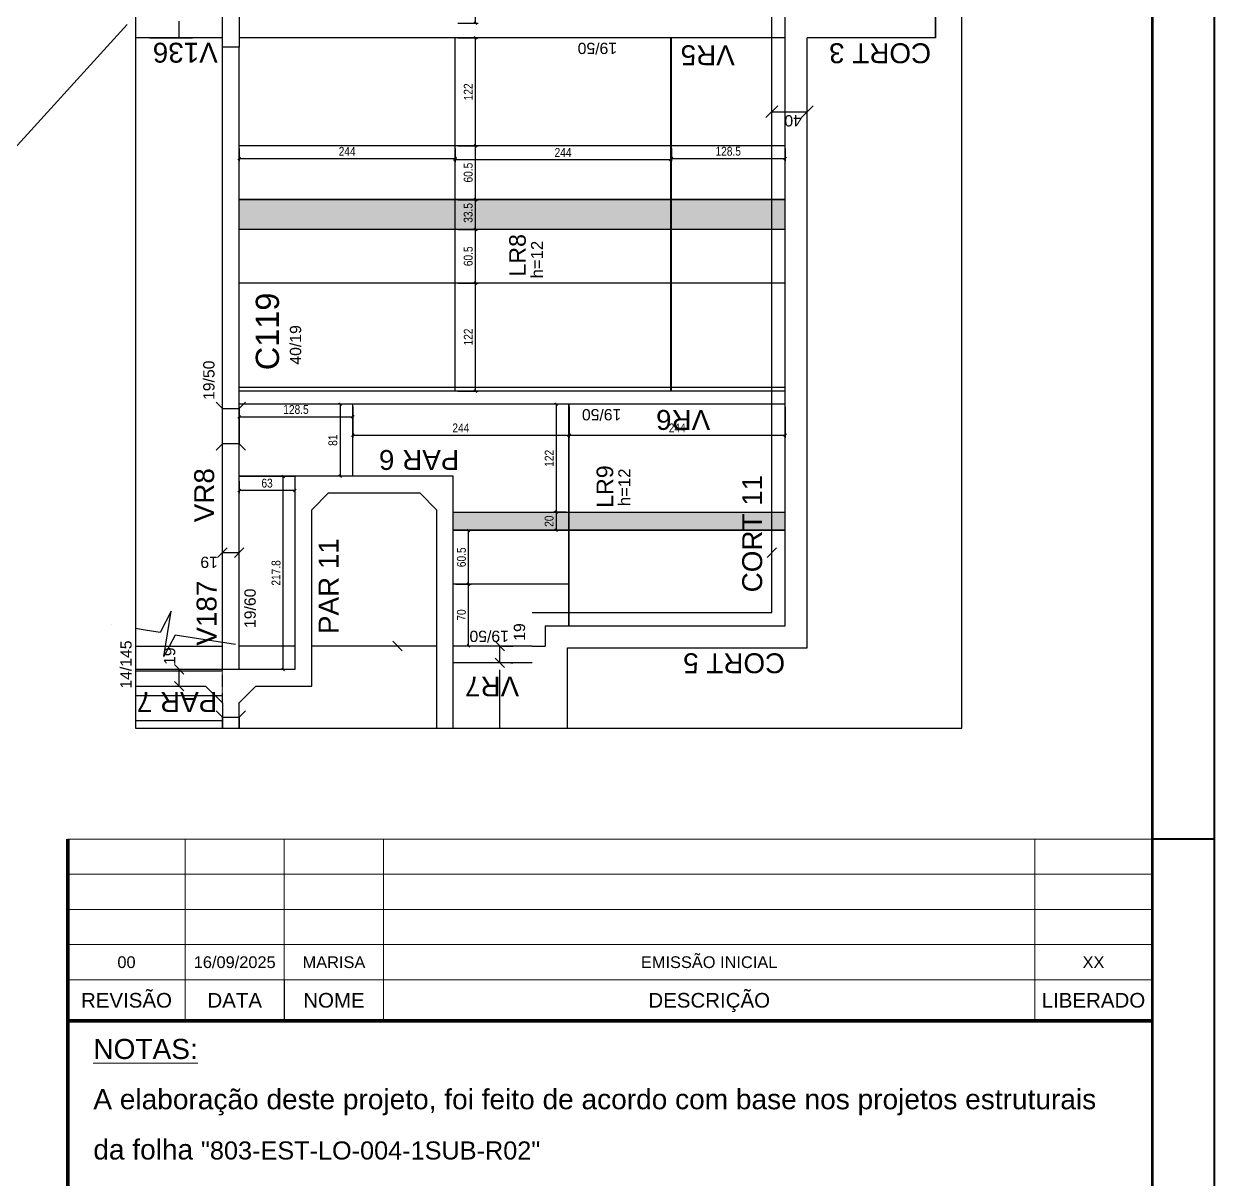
# Model space of a CAD drawing. Extents: x -9338 to -2786, y 930 to 5130.
# Drawn here: x -4132 to -2786, y 2456 to 3761 of the extents above; entities that cross this region are included whole.
import ezdxf
from ezdxf.enums import TextEntityAlignment as Align

# ---------------------------------------------------------------- set-up
doc = ezdxf.new("R2010")
doc.units = 0
doc.linetypes.add('HIDDEN2', pattern=[0.1875, 0.125, -0.0625])
for name, color, linetype in [('1', 3, 'Continuous'), ('210', 3, 'HIDDEN2'), ('212', 3, 'Continuous'), ('213', 3, 'Continuous'), ('216', 3, 'Continuous'), ('220', 5, 'Continuous'), ('221', 1, 'Continuous'), ('222', 6, 'Continuous'), ('226', 4, 'Continuous'), ('233', 6, 'Continuous'), ('238', 2, 'Continuous'), ('249', 1, 'Continuous'), ('250', 1, 'Continuous'), ('COTA', 2, 'Continuous'), ('Hachura', 7, 'Continuous'), ('Painéis', 200, 'Continuous')]:
    doc.layers.add(name, color=color, linetype=linetype)
for name, color, linetype, lineweight in [('CARIMBO', 255, 'Continuous', 9), ('FOLHA', 255, 'Continuous', 40), ('Folhas', 255, 'Continuous', 9)]:
    doc.layers.add(name, color=color, linetype=linetype, lineweight=lineweight)
doc.styles.add('ARIAL', font='arial.ttf')
doc.styles.add('COTA TECNICA-50', font='techl___.ttf', dxfattribs={"height": 10})
doc.styles.get("Standard").update_dxf_attribs({"font": 'arial.ttf'})
doc.dimstyles.new('COTA PAINEL-50', dxfattribs={"dimtxt": 10, "dimasz": 3, "dimexe": 3, "dimexo": 3, "dimgap": 3, "dimtad": 1, "dimdec": 1, "dimzin": 9, "dimdsep": 46, "dimtxsty": 'COTA TECNICA-50', "dimblk1": 'OBLIQUE', "dimblk2": 'OBLIQUE', "dimsah": 1, "dimcen": 0.9, "dimclrd": 4, "dimclre": 4, "dimclrt": 240, "dimadec": 1, "dimazin": 3, "dimtfac": 1, "dimtdec": 1, "dimtmove": 0, "dimatfit": 3, "dimfxl": 1, "dimtolj": 1, "dimtzin": 12, "dimarcsym": 0})

# ---------------------------------------------------------------- blocks, each defined once
blk = doc.blocks.new('Revisão Carimbo')
at = {"color": 30}
for p, q in [((0, 155), (925, 155)), ((100, 35), (100, 155)), ((184.66, 35), (184.66, 155)), ((269.32, 35), (269.32, 155)), ((825, 35), (825, 155)), ((0, 125), (925, 125)), ((0, 95), (925, 95)), ((0, 65), (925, 65))]:
    blk.add_line(p, q, dxfattribs=at)
for points, const_width in [([(0, 0), (0, 155)], 3), ([(0, 35), (925, 35)], 1), ([(100, 35), (100, 0)], 1), ([(184.66, 35), (184.66, 0)], 1), ([(269.32, 35), (269.32, 0)], 1), ([(825, 35), (825, 0)], 1), ([(0, 0), (925, 0)], 3)]:
    blk.add_lwpolyline(points, dxfattribs=dict(at, const_width=const_width))
at = {"color": 7, "style": 'ARIAL'}
for s, p in [('REVISÃO', (50, 17.5)), ('DATA', (142.33, 17.5)), ('NOME', (226.99, 17.5)), ('DESCRIÇÃO', (547.16, 17.5)), ('LIBERADO', (875, 17.5))]:
    blk.add_text(s, height=12.5, dxfattribs=at).set_placement(p, align=Align.MIDDLE_CENTER)
at = {"layer": 'CARIMBO', "color": 7, "style": 'ARIAL'}
for tag, p in [('REVISÃO_03', (50, 140)), ('DATA', (142.33, 140)), ('NOME', (226.99, 140)), ('DESCRIÇÃO', (547.16, 140)), ('LIBERADO', (875, 140)), ('REVISÃO_02', (50, 110)), ('DATA', (142.33, 110)), ('NOME', (226.99, 110)), ('DESCRIÇÃO', (547.16, 110)), ('LIBERADO', (875, 110)), ('REVISÃO_01', (50, 80)), ('DATA', (142.33, 80)), ('NOME', (226.99, 80)), ('DESCRIÇÃO', (547.16, 80)), ('LIBERADO', (875, 80)), ('REVISÃO_00', (50, 50)), ('DATA', (142.33, 50)), ('NOME', (226.99, 50)), ('DESCRIÇÃO', (547.16, 50)), ('LIBERADO', (875, 50))]:
    blk.add_attdef(tag, text='', height=10, dxfattribs=at).set_placement(p, align=Align.MIDDLE_CENTER)
blk = doc.blocks.new('_Oblique')
at = {"color": 0, "linetype": 'ByBlock', "lineweight": -2}
blk.add_line((-0.5, -0.5), (0.5, 0.5), dxfattribs=at)
blk = doc.blocks.new('*D251')
at = {"layer": 'COTA', "color": 4, "lineweight": -2, "transparency": 16777216}
for p, q in [((-3888.2, 3244.8), (-3888.2, 3231.4)), ((-3825.2, 3247.6), (-3825.2, 3231.4)), ((-3825.2, 3234.4), (-3888.2, 3234.4))]:
    blk.add_line(p, q, dxfattribs=at)
at = {"layer": 'Defpoints', "color": 0, "transparency": 16777216}
for p in [(-3888.2, 3247.8), (-3825.2, 3250.6), (-3888.2, 3234.4)]:
    blk.add_point(p, dxfattribs=at)
at = {"layer": 'COTA', "color": 4, "lineweight": -2, "transparency": 16777216, "xscale": 3, "yscale": 3, "zscale": 3, "rotation": 180}
blk.add_blockref('_Oblique', (-3888.2, 3234.4), dxfattribs=at)
at = {"layer": 'COTA', "color": 4, "lineweight": -2, "transparency": 16777216, "xscale": 3, "yscale": 3, "zscale": 3}
blk.add_blockref('_Oblique', (-3825.2, 3234.4), dxfattribs=at)
at = {"layer": 'COTA', "color": 240, "transparency": 16777216, "insert": (-3856.7, 3242.6), "char_height": 10, "attachment_point": 5, "style": 'COTA TECNICA-50'}
blk.add_mtext('\\A1;63', dxfattribs=at)
blk = doc.blocks.new('*D252')
at = {"layer": 'COTA', "color": 4, "lineweight": -2, "transparency": 16777216}
for p, q in [((-3828.2, 3250.1), (-3841.4, 3250.1)), ((-3838.4, 3032.3), (-3838.4, 3250.1)), ((-3828.2, 3032.3), (-3841.4, 3032.3))]:
    blk.add_line(p, q, dxfattribs=at)
at = {"layer": 'Defpoints', "color": 0, "transparency": 16777216}
for p in [(-3838.4, 3250.1), (-3825.2, 3250.1), (-3825.2, 3032.3)]:
    blk.add_point(p, dxfattribs=at)
at = {"layer": 'COTA', "color": 4, "lineweight": -2, "transparency": 16777216, "xscale": 3, "yscale": 3, "zscale": 3}
for p, rotation in [((-3838.4, 3250.1), 90), ((-3838.4, 3032.3), 270)]:
    blk.add_blockref('_Oblique', p, dxfattribs=dict(at, rotation=rotation))
at = {"layer": 'COTA', "color": 240, "transparency": 16777216, "insert": (-3846.5, 3141.2), "char_height": 10, "attachment_point": 5, "rotation": 90, "style": 'COTA TECNICA-50'}
blk.add_mtext('\\A1;217.8', dxfattribs=at)
blk = doc.blocks.new('*D253')
at = {"layer": 'COTA', "color": 4, "lineweight": -2, "transparency": 16777216}
for p, q in [((-3762.7, 3331.7), (-3777.2, 3331.7)), ((-3774.2, 3331.7), (-3774.2, 3250.6)), ((-3762.7, 3250.6), (-3777.2, 3250.6))]:
    blk.add_line(p, q, dxfattribs=at)
at = {"layer": 'Defpoints', "color": 0, "transparency": 16777216}
for p in [(-3759.7, 3331.7), (-3774.2, 3250.6), (-3759.7, 3250.6)]:
    blk.add_point(p, dxfattribs=at)
at = {"layer": 'COTA', "color": 4, "lineweight": -2, "transparency": 16777216, "xscale": 3, "yscale": 3, "zscale": 3}
for p, rotation in [((-3774.2, 3331.7), 90), ((-3774.2, 3250.6), 270)]:
    blk.add_blockref('_Oblique', p, dxfattribs=dict(at, rotation=rotation))
at = {"layer": 'COTA', "color": 240, "transparency": 16777216, "insert": (-3782.3, 3291.1), "char_height": 10, "attachment_point": 5, "rotation": 90, "style": 'COTA TECNICA-50'}
blk.add_mtext('\\A1;81', dxfattribs=at)
blk = doc.blocks.new('*D254')
at = {"layer": 'COTA', "color": 4, "lineweight": -2, "transparency": 16777216}
for p, q in [((-3888.2, 3328.7), (-3888.2, 3314.7)), ((-3759.7, 3328.7), (-3759.7, 3314.7)), ((-3888.2, 3317.7), (-3759.7, 3317.7))]:
    blk.add_line(p, q, dxfattribs=at)
at = {"layer": 'Defpoints', "color": 0, "transparency": 16777216}
for p in [(-3888.2, 3331.7), (-3759.7, 3331.7), (-3759.7, 3317.7)]:
    blk.add_point(p, dxfattribs=at)
at = {"layer": 'COTA', "color": 4, "lineweight": -2, "transparency": 16777216, "xscale": 3, "yscale": 3, "zscale": 3, "rotation": 180}
blk.add_blockref('_Oblique', (-3888.2, 3317.7), dxfattribs=at)
at = {"layer": 'COTA', "color": 4, "lineweight": -2, "transparency": 16777216, "xscale": 3, "yscale": 3, "zscale": 3}
blk.add_blockref('_Oblique', (-3759.7, 3317.7), dxfattribs=at)
at = {"layer": 'COTA', "color": 240, "transparency": 16777216, "insert": (-3824, 3325.8), "char_height": 10, "attachment_point": 5, "style": 'COTA TECNICA-50'}
blk.add_mtext('\\A1;128.5', dxfattribs=at)
blk = doc.blocks.new('*D255')
at = {"layer": 'COTA', "color": 4, "lineweight": -2, "transparency": 16777216}
for p, q in [((-3759.7, 3328.7), (-3759.7, 3293.9)), ((-3515.7, 3328.7), (-3515.7, 3293.9)), ((-3759.7, 3296.9), (-3515.7, 3296.9))]:
    blk.add_line(p, q, dxfattribs=at)
at = {"layer": 'Defpoints', "color": 0, "transparency": 16777216}
for p in [(-3759.7, 3331.7), (-3515.7, 3331.7), (-3515.7, 3296.9)]:
    blk.add_point(p, dxfattribs=at)
at = {"layer": 'COTA', "color": 4, "lineweight": -2, "transparency": 16777216, "xscale": 3, "yscale": 3, "zscale": 3, "rotation": 180}
blk.add_blockref('_Oblique', (-3759.7, 3296.9), dxfattribs=at)
at = {"layer": 'COTA', "color": 4, "lineweight": -2, "transparency": 16777216, "xscale": 3, "yscale": 3, "zscale": 3}
blk.add_blockref('_Oblique', (-3515.7, 3296.9), dxfattribs=at)
at = {"layer": 'COTA', "color": 240, "transparency": 16777216, "insert": (-3637.7, 3305), "char_height": 10, "attachment_point": 5, "style": 'COTA TECNICA-50'}
blk.add_mtext('\\A1;244', dxfattribs=at)
blk = doc.blocks.new('*D256')
at = {"layer": 'COTA', "color": 4, "lineweight": -2, "transparency": 16777216}
for p, q in [((-3515.2, 3328.7), (-3515.2, 3293.9)), ((-3271.2, 3328.7), (-3271.2, 3293.9)), ((-3515.2, 3296.9), (-3271.2, 3296.9))]:
    blk.add_line(p, q, dxfattribs=at)
at = {"layer": 'Defpoints', "color": 0, "transparency": 16777216}
for p in [(-3515.2, 3331.7), (-3271.2, 3331.7), (-3271.2, 3296.9)]:
    blk.add_point(p, dxfattribs=at)
at = {"layer": 'COTA', "color": 4, "lineweight": -2, "transparency": 16777216, "xscale": 3, "yscale": 3, "zscale": 3, "rotation": 180}
blk.add_blockref('_Oblique', (-3515.2, 3296.9), dxfattribs=at)
at = {"layer": 'COTA', "color": 4, "lineweight": -2, "transparency": 16777216, "xscale": 3, "yscale": 3, "zscale": 3}
blk.add_blockref('_Oblique', (-3271.2, 3296.9), dxfattribs=at)
at = {"layer": 'COTA', "color": 240, "transparency": 16777216, "insert": (-3393.2, 3305), "char_height": 10, "attachment_point": 5, "style": 'COTA TECNICA-50'}
blk.add_mtext('\\A1;244', dxfattribs=at)
blk = doc.blocks.new('*D257')
at = {"layer": 'COTA', "color": 4, "lineweight": -2, "transparency": 16777216}
for p, q in [((-3518.7, 3331.7), (-3532.8, 3331.7)), ((-3529.8, 3331.7), (-3529.8, 3209.7)), ((-3518.7, 3209.7), (-3532.8, 3209.7))]:
    blk.add_line(p, q, dxfattribs=at)
at = {"layer": 'Defpoints', "color": 0, "transparency": 16777216}
for p in [(-3515.7, 3331.7), (-3529.8, 3209.7), (-3515.7, 3209.7)]:
    blk.add_point(p, dxfattribs=at)
at = {"layer": 'COTA', "color": 4, "lineweight": -2, "transparency": 16777216, "xscale": 3, "yscale": 3, "zscale": 3}
for p, rotation in [((-3529.8, 3331.7), 90), ((-3529.8, 3209.7), 270)]:
    blk.add_blockref('_Oblique', p, dxfattribs=dict(at, rotation=rotation))
at = {"layer": 'COTA', "color": 240, "transparency": 16777216, "insert": (-3537.9, 3270.7), "char_height": 10, "attachment_point": 5, "rotation": 90, "style": 'COTA TECNICA-50'}
blk.add_mtext('\\A1;122', dxfattribs=at)
blk = doc.blocks.new('*D258')
at = {"layer": 'COTA', "color": 4, "lineweight": -2, "transparency": 16777216}
for p, q in [((-3518.7, 3209.7), (-3532.8, 3209.7)), ((-3529.8, 3209.7), (-3529.8, 3189.7)), ((-3518.7, 3189.7), (-3532.8, 3189.7))]:
    blk.add_line(p, q, dxfattribs=at)
at = {"layer": 'Defpoints', "color": 0, "transparency": 16777216}
for p in [(-3515.7, 3209.7), (-3529.8, 3189.7), (-3515.7, 3189.7)]:
    blk.add_point(p, dxfattribs=at)
at = {"layer": 'COTA', "color": 4, "lineweight": -2, "transparency": 16777216, "xscale": 3, "yscale": 3, "zscale": 3}
for p, rotation in [((-3529.8, 3209.7), 90), ((-3529.8, 3189.7), 270)]:
    blk.add_blockref('_Oblique', p, dxfattribs=dict(at, rotation=rotation))
at = {"layer": 'COTA', "color": 240, "transparency": 16777216, "insert": (-3537.9, 3199.7), "char_height": 10, "attachment_point": 5, "rotation": 90, "style": 'COTA TECNICA-50'}
blk.add_mtext('\\A1;20', dxfattribs=at)
blk = doc.blocks.new('*D260')
at = {"layer": 'COTA', "color": 4, "lineweight": -2, "transparency": 16777216}
for p, q in [((-3888.2, 3620.6), (-3888.2, 3606.4)), ((-3644.2, 3620.6), (-3644.2, 3606.4)), ((-3888.2, 3609.4), (-3644.2, 3609.4))]:
    blk.add_line(p, q, dxfattribs=at)
at = {"layer": 'Defpoints', "color": 0, "transparency": 16777216}
for p in [(-3888.2, 3623.6), (-3644.2, 3623.6), (-3644.2, 3609.4)]:
    blk.add_point(p, dxfattribs=at)
at = {"layer": 'COTA', "color": 4, "lineweight": -2, "transparency": 16777216, "xscale": 3, "yscale": 3, "zscale": 3, "rotation": 180}
blk.add_blockref('_Oblique', (-3888.2, 3609.4), dxfattribs=at)
at = {"layer": 'COTA', "color": 4, "lineweight": -2, "transparency": 16777216, "xscale": 3, "yscale": 3, "zscale": 3}
blk.add_blockref('_Oblique', (-3644.2, 3609.4), dxfattribs=at)
at = {"layer": 'COTA', "color": 240, "transparency": 16777216, "insert": (-3766.2, 3617.4), "char_height": 10, "attachment_point": 5, "style": 'COTA TECNICA-50'}
blk.add_mtext('\\A1;244', dxfattribs=at)
blk = doc.blocks.new('*D261')
at = {"layer": 'COTA', "color": 4, "lineweight": -2, "transparency": 16777216}
for p, q in [((-3644.2, 3619.4), (-3644.2, 3605.1)), ((-3400.2, 3620.6), (-3400.2, 3605.1)), ((-3644.2, 3608.1), (-3400.2, 3608.1))]:
    blk.add_line(p, q, dxfattribs=at)
at = {"layer": 'Defpoints', "color": 0, "transparency": 16777216}
for p in [(-3644.2, 3622.4), (-3400.2, 3623.6), (-3400.2, 3608.1)]:
    blk.add_point(p, dxfattribs=at)
at = {"layer": 'COTA', "color": 4, "lineweight": -2, "transparency": 16777216, "xscale": 3, "yscale": 3, "zscale": 3, "rotation": 180}
blk.add_blockref('_Oblique', (-3644.2, 3608.1), dxfattribs=at)
at = {"layer": 'COTA', "color": 4, "lineweight": -2, "transparency": 16777216, "xscale": 3, "yscale": 3, "zscale": 3}
blk.add_blockref('_Oblique', (-3400.2, 3608.1), dxfattribs=at)
at = {"layer": 'COTA', "color": 240, "transparency": 16777216, "insert": (-3522.2, 3616.2), "char_height": 10, "attachment_point": 5, "style": 'COTA TECNICA-50'}
blk.add_mtext('\\A1;244', dxfattribs=at)
blk = doc.blocks.new('*D262')
at = {"layer": 'COTA', "color": 4, "lineweight": -2, "transparency": 16777216}
for p, q in [((-3399.7, 3620.6), (-3399.7, 3606.4)), ((-3271.2, 3620.6), (-3271.2, 3606.4)), ((-3399.7, 3609.4), (-3271.2, 3609.4))]:
    blk.add_line(p, q, dxfattribs=at)
at = {"layer": 'Defpoints', "color": 0, "transparency": 16777216}
for p in [(-3399.7, 3623.6), (-3271.2, 3623.6), (-3271.2, 3609.4)]:
    blk.add_point(p, dxfattribs=at)
at = {"layer": 'COTA', "color": 4, "lineweight": -2, "transparency": 16777216, "xscale": 3, "yscale": 3, "zscale": 3, "rotation": 180}
blk.add_blockref('_Oblique', (-3399.7, 3609.4), dxfattribs=at)
at = {"layer": 'COTA', "color": 4, "lineweight": -2, "transparency": 16777216, "xscale": 3, "yscale": 3, "zscale": 3}
blk.add_blockref('_Oblique', (-3271.2, 3609.4), dxfattribs=at)
at = {"layer": 'COTA', "color": 240, "transparency": 16777216, "insert": (-3335.5, 3617.5), "char_height": 10, "attachment_point": 5, "style": 'COTA TECNICA-50'}
blk.add_mtext('\\A1;128.5', dxfattribs=at)
blk = doc.blocks.new('*D263')
at = {"layer": 'COTA', "color": 4, "lineweight": -2, "transparency": 16777216}
for p, q in [((-3641.2, 3468.7), (-3618.2, 3468.7)), ((-3621.2, 3346.7), (-3621.2, 3468.7)), ((-3641.2, 3346.7), (-3618.2, 3346.7))]:
    blk.add_line(p, q, dxfattribs=at)
at = {"layer": 'Defpoints', "color": 0, "transparency": 16777216}
for p in [(-3644.2, 3468.7), (-3621.2, 3468.7), (-3644.2, 3346.7)]:
    blk.add_point(p, dxfattribs=at)
at = {"layer": 'COTA', "color": 4, "lineweight": -2, "transparency": 16777216, "xscale": 3, "yscale": 3, "zscale": 3}
for p, rotation in [((-3621.2, 3468.7), 90), ((-3621.2, 3346.7), 270)]:
    blk.add_blockref('_Oblique', p, dxfattribs=dict(at, rotation=rotation))
at = {"layer": 'COTA', "color": 240, "transparency": 16777216, "insert": (-3629.3, 3407.7), "char_height": 10, "attachment_point": 5, "rotation": 90, "style": 'COTA TECNICA-50'}
blk.add_mtext('\\A1;122', dxfattribs=at)
blk = doc.blocks.new('*D264')
at = {"layer": 'COTA', "color": 4, "lineweight": -2, "transparency": 16777216}
for p, q in [((-3641.2, 3529.2), (-3618.2, 3529.2)), ((-3621.2, 3468.7), (-3621.2, 3529.2)), ((-3641.2, 3468.7), (-3618.2, 3468.7))]:
    blk.add_line(p, q, dxfattribs=at)
at = {"layer": 'Defpoints', "color": 0, "transparency": 16777216}
for p in [(-3644.2, 3529.2), (-3621.2, 3529.2), (-3644.2, 3468.7)]:
    blk.add_point(p, dxfattribs=at)
at = {"layer": 'COTA', "color": 4, "lineweight": -2, "transparency": 16777216, "xscale": 3, "yscale": 3, "zscale": 3}
for p, rotation in [((-3621.2, 3529.2), 90), ((-3621.2, 3468.7), 270)]:
    blk.add_blockref('_Oblique', p, dxfattribs=dict(at, rotation=rotation))
at = {"layer": 'COTA', "color": 240, "transparency": 16777216, "insert": (-3629.3, 3498.9), "char_height": 10, "attachment_point": 5, "rotation": 90, "style": 'COTA TECNICA-50'}
blk.add_mtext('\\A1;60.5', dxfattribs=at)
blk = doc.blocks.new('*D265')
at = {"layer": 'COTA', "color": 4, "lineweight": -2, "transparency": 16777216}
for p, q in [((-3641.2, 3562.6), (-3618.2, 3562.6)), ((-3621.2, 3529.2), (-3621.2, 3562.6)), ((-3641.2, 3529.2), (-3618.2, 3529.2))]:
    blk.add_line(p, q, dxfattribs=at)
at = {"layer": 'Defpoints', "color": 0, "transparency": 16777216}
for p in [(-3644.2, 3562.6), (-3621.2, 3562.6), (-3644.2, 3529.2)]:
    blk.add_point(p, dxfattribs=at)
at = {"layer": 'COTA', "color": 4, "lineweight": -2, "transparency": 16777216, "xscale": 3, "yscale": 3, "zscale": 3}
for p, rotation in [((-3621.2, 3562.6), 90), ((-3621.2, 3529.2), 270)]:
    blk.add_blockref('_Oblique', p, dxfattribs=dict(at, rotation=rotation))
at = {"layer": 'COTA', "color": 240, "transparency": 16777216, "insert": (-3629.4, 3547.9), "char_height": 10, "attachment_point": 5, "rotation": 90, "style": 'COTA TECNICA-50'}
blk.add_mtext('\\A1;33.5', dxfattribs=at)
blk = doc.blocks.new('*D266')
at = {"layer": 'COTA', "color": 4, "lineweight": -2, "transparency": 16777216}
for p, q in [((-3641.2, 3623.6), (-3618.2, 3623.6)), ((-3621.2, 3563.1), (-3621.2, 3623.6)), ((-3641.2, 3563.1), (-3618.2, 3563.1))]:
    blk.add_line(p, q, dxfattribs=at)
at = {"layer": 'Defpoints', "color": 0, "transparency": 16777216}
for p in [(-3644.2, 3623.6), (-3621.2, 3623.6), (-3644.2, 3563.1)]:
    blk.add_point(p, dxfattribs=at)
at = {"layer": 'COTA', "color": 4, "lineweight": -2, "transparency": 16777216, "xscale": 3, "yscale": 3, "zscale": 3}
for p, rotation in [((-3621.2, 3623.6), 90), ((-3621.2, 3563.1), 270)]:
    blk.add_blockref('_Oblique', p, dxfattribs=dict(at, rotation=rotation))
at = {"layer": 'COTA', "color": 240, "transparency": 16777216, "insert": (-3629.3, 3593.4), "char_height": 10, "attachment_point": 5, "rotation": 90, "style": 'COTA TECNICA-50'}
blk.add_mtext('\\A1;60.5', dxfattribs=at)
blk = doc.blocks.new('*D267')
at = {"layer": 'COTA', "color": 4, "lineweight": -2, "transparency": 16777216}
for p, q in [((-3641.2, 3745.6), (-3618.2, 3745.6)), ((-3621.2, 3623.6), (-3621.2, 3745.6)), ((-3641.2, 3623.6), (-3618.2, 3623.6))]:
    blk.add_line(p, q, dxfattribs=at)
at = {"layer": 'Defpoints', "color": 0, "transparency": 16777216}
for p in [(-3644.2, 3745.6), (-3621.2, 3745.6), (-3644.2, 3623.6)]:
    blk.add_point(p, dxfattribs=at)
at = {"layer": 'COTA', "color": 4, "lineweight": -2, "transparency": 16777216, "xscale": 3, "yscale": 3, "zscale": 3}
for p, rotation in [((-3621.2, 3745.6), 90), ((-3621.2, 3623.6), 270)]:
    blk.add_blockref('_Oblique', p, dxfattribs=dict(at, rotation=rotation))
at = {"layer": 'COTA', "color": 240, "transparency": 16777216, "insert": (-3629.3, 3684.6), "char_height": 10, "attachment_point": 5, "rotation": 90, "style": 'COTA TECNICA-50'}
blk.add_mtext('\\A1;122', dxfattribs=at)
blk = doc.blocks.new('*D268')
at = {"layer": 'COTA', "color": 4, "lineweight": -2, "transparency": 16777216}
for p, q in [((-3641.2, 3884.1), (-3618.2, 3884.1)), ((-3621.2, 3762.1), (-3621.2, 3884.1)), ((-3641.2, 3762.1), (-3618.2, 3762.1))]:
    blk.add_line(p, q, dxfattribs=at)
at = {"layer": 'Defpoints', "color": 0, "transparency": 16777216}
for p in [(-3644.2, 3884.1), (-3621.2, 3884.1), (-3644.2, 3762.1)]:
    blk.add_point(p, dxfattribs=at)
at = {"layer": 'COTA', "color": 4, "lineweight": -2, "transparency": 16777216, "xscale": 3, "yscale": 3, "zscale": 3}
for p, rotation in [((-3621.2, 3884.1), 90), ((-3621.2, 3762.1), 270)]:
    blk.add_blockref('_Oblique', p, dxfattribs=dict(at, rotation=rotation))
at = {"layer": 'COTA', "color": 240, "transparency": 16777216, "insert": (-3629.3, 3823.1), "char_height": 10, "attachment_point": 5, "rotation": 90, "style": 'COTA TECNICA-50'}
blk.add_mtext('\\A1;122', dxfattribs=at)
blk = doc.blocks.new('*D283')
at = {"layer": 'COTA', "color": 4, "lineweight": -2, "transparency": 16777216}
for p, q in [((-3643.2, 3128.7), (-3625.9, 3128.7)), ((-3628.9, 3058.7), (-3628.9, 3128.7)), ((-3643.2, 3058.7), (-3625.9, 3058.7))]:
    blk.add_line(p, q, dxfattribs=at)
at = {"layer": 'Defpoints', "color": 0, "transparency": 16777216}
for p in [(-3646.2, 3128.7), (-3628.9, 3128.7), (-3646.2, 3058.7)]:
    blk.add_point(p, dxfattribs=at)
at = {"layer": 'COTA', "color": 4, "lineweight": -2, "transparency": 16777216, "xscale": 3, "yscale": 3, "zscale": 3}
for p, rotation in [((-3628.9, 3128.7), 90), ((-3628.9, 3058.7), 270)]:
    blk.add_blockref('_Oblique', p, dxfattribs=dict(at, rotation=rotation))
at = {"layer": 'COTA', "color": 240, "transparency": 16777216, "insert": (-3637, 3093.7), "char_height": 10, "attachment_point": 5, "rotation": 90, "style": 'COTA TECNICA-50'}
blk.add_mtext('\\A1;70', dxfattribs=at)
blk = doc.blocks.new('*D284')
at = {"layer": 'COTA', "color": 4, "lineweight": -2, "transparency": 16777216}
blk.add_line((-3628.9, 3128.7), (-3628.9, 3189.2), dxfattribs=at)
at = {"layer": 'Defpoints', "color": 0, "transparency": 16777216}
for p in [(-3628.9, 3189.2), (-3628.9, 3189.2), (-3628.9, 3128.7)]:
    blk.add_point(p, dxfattribs=at)
at = {"layer": 'COTA', "color": 4, "lineweight": -2, "transparency": 16777216, "xscale": 3, "yscale": 3, "zscale": 3}
for p, rotation in [((-3628.9, 3189.2), 90), ((-3628.9, 3128.7), 270)]:
    blk.add_blockref('_Oblique', p, dxfattribs=dict(at, rotation=rotation))
at = {"layer": 'COTA', "color": 240, "transparency": 16777216, "insert": (-3637, 3158.9), "char_height": 10, "attachment_point": 5, "rotation": 90, "style": 'COTA TECNICA-50'}
blk.add_mtext('\\A1;60.5', dxfattribs=at)

msp = doc.modelspace()

# ---------------------------------------------------------------- hatches: boundary and pattern name
at = {"layer": 'Hachura', "true_color": 0x939598}
h = msp.add_hatch(color=252, dxfattribs=at)
h.dxf.hatch_style = 1
h.paths.add_polyline_path([(-3286.22, 3562.63), (-3286.22, 3529.16), (-3271.22, 3529.16), (-3271.22, 3562.63)])
h.paths.add_polyline_path([(-3399.74, 3562.63), (-3399.74, 3529.16), (-3286.22, 3529.16), (-3286.22, 3562.63)])
h.paths.add_polyline_path([(-3644.24, 3562.63), (-3644.24, 3529.16), (-3400.24, 3529.16), (-3400.24, 3562.63)])
h.paths.add_polyline_path([(-3888.24, 3562.63), (-3888.24, 3529.16), (-3644.24, 3529.16), (-3644.24, 3562.63)])
h = msp.add_hatch(color=252, dxfattribs=at)
h.dxf.hatch_style = 1
h.paths.add_polyline_path([(-3515.22, 3209.66), (-3515.22, 3189.66), (-3286.22, 3189.66), (-3286.22, 3209.66)])
h.paths.add_polyline_path([(-3646.22, 3209.66), (-3646.22, 3189.66), (-3515.72, 3189.66), (-3515.72, 3209.66)])
h.paths.add_polyline_path([(-3286.22, 3209.66), (-3286.22, 3189.66), (-3271.22, 3189.66), (-3271.22, 3209.66)])
h.paths.add_polyline_path([(-3290.97, 3113.47), (-3290.97, 3257.86), (-3325.9, 3257.86), (-3325.9, 3113.47)], flags=9)
h.paths.add_polyline_path([(-3528.09, 3189.37), (-3528.09, 3210.34), (-3548.67, 3210.34), (-3548.67, 3189.37)], flags=9)

# ---------------------------------------------------------------- linework, layer by layer
at = {"layer": '1'}
for p, q in [((-3907.24, 3745.63), (-4005.39, 3745.63)), ((-3271.22, 3745.63), (-3888.24, 3745.63)), ((-3907.24, 3032.31), (-3907.24, 3735.13)), ((-3888.24, 3032.31), (-3888.24, 3735.13)), ((-3271.22, 3350.66), (-3888.24, 3350.66)), ((-3271.22, 3331.66), (-3888.24, 3331.66)), ((-3825.22, 3058.66), (-3888.24, 3058.66)), ((-3665.22, 3058.66), (-3806.22, 3058.66)), ((-3557.22, 3058.66), (-3646.22, 3058.66)), ((-3557.22, 3039.66), (-3646.22, 3039.66)), ((-3888.24, 2978.37), (-3888.24, 2994.82))]:
    msp.add_line(p, q, dxfattribs=at)
at = {"layer": '210'}
msp.add_line((-3907.24, 2993.32), (-3907.24, 3032.31), dxfattribs=at)
at = {"layer": '216'}
for p, q in [((-3292.85, 3655.5), (-3279.59, 3668.76)), ((-3252.87, 3655.5), (-3239.62, 3668.76)), ((-3901.93, 3169.38), (-3912.54, 3158.78)), ((-3882.93, 3169.38), (-3893.54, 3158.78)), ((-3882.93, 3169.38), (-3893.54, 3158.78)), ((-3280.92, 3169.38), (-3291.52, 3158.78)), ((-3703.84, 3053.36), (-3714.44, 3063.96)), ((-3588.46, 3053.36), (-3599.07, 3063.96)), ((-3588.46, 3053.36), (-3599.07, 3063.96)), ((-3588.46, 3034.36), (-3599.07, 3044.96)), ((-3588.46, 3034.36), (-3599.07, 3044.96)), ((-3950.61, 3027), (-3961.21, 3037.61)), ((-3950.61, 3027), (-3961.21, 3037.61)), ((-3950.61, 3008), (-3961.21, 3018.61)), ((-3950.61, 3008), (-3961.21, 3018.61))]:
    msp.add_line(p, q, dxfattribs=at)
at = {"layer": '220'}
for p, q in [((-3101.21, 3745.63), (-3104, 4781.98)), ((-3286.22, 3096.63), (-3286.22, 3785.63)), ((-3557.22, 3096.63), (-3286.22, 3096.63))]:
    msp.add_line(p, q, dxfattribs=at)
for points in [[(-3104, 4781.98), (-3101.21, 3745.63), (-3246.25, 3745.63)], [(-3517.22, 2965.99), (-3517.22, 3056.63), (-3246.22, 3056.63), (-3246.25, 3745.63)], [(-3646.22, 2965.99), (-3646.22, 3250.63), (-3825.22, 3250.63), (-3825.22, 3032.31), (-4005.39, 3032.31)], [(-3888.24, 2965.99), (-3888.24, 2994.31), (-3869.24, 3013.31), (-3806.22, 3013.31), (-3806.22, 3212.63), (-3787.22, 3231.63), (-3684.22, 3231.63)], [(-3684.22, 3231.63), (-3665.22, 3212.63), (-3665.22, 2965.99)], [(-4005.39, 3013.31), (-3926.24, 3013.31), (-3907.24, 2994.31), (-3907.24, 2965.99)]]:
    msp.add_lwpolyline(points, dxfattribs=at)
at = {"layer": '221'}
for p, q in [((-4761.76, 2938.86), (-4014.98, 3760.8)), ((-4032.72, 3082.44), (-4032.72, 3082.44))]:
    msp.add_line(p, q, dxfattribs=at)
at = {"layer": '222'}
for p, q in [((-3907.24, 3326.87), (-3914.31, 3333.94)), ((-3881.17, 3333.94), (-3888.24, 3326.87)), ((-3907.24, 3286.87), (-3914.31, 3279.8)), ((-3881.17, 3279.8), (-3888.24, 3286.87)), ((-3907.24, 2978.37), (-3914.31, 2985.44)), ((-3888.24, 2978.37), (-3881.17, 2985.44))]:
    msp.add_line(p, q, dxfattribs=at)
for points in [[(-3907.24, 3735.13), (-3907.24, 3775.13), (-3888.24, 3775.13), (-3888.24, 3735.13), (-3907.24, 3735.13)], [(-3907.24, 3286.87), (-3907.24, 3326.87), (-3888.24, 3326.87), (-3888.24, 3286.87), (-3907.24, 3286.87)], [(-3907.24, 2965.99), (-3907.24, 2978.37), (-3888.24, 2978.37)], [(-3888.24, 2978.37), (-3888.24, 2965.99)]]:
    msp.add_lwpolyline(points, dxfattribs=at)
at = {"layer": '238'}
for p, q in [((-4005.39, 3058.63), (-3907.24, 3058.63)), ((-4005.39, 3030.63), (-3907.24, 3030.63)), ((-4005.39, 3002.63), (-3907.24, 3002.63)), ((-4005.39, 2974.63), (-3907.24, 2974.63))]:
    msp.add_line(p, q, dxfattribs=at)
at = {"layer": '249'}
msp.add_lwpolyline([(-3892.41, 3060.49), (-3943.63, 3068.28), (-3960.62, 3071.07), (-3973.29, 3046.97), (-3964.94, 3097.95), (-3977.61, 3073.85), (-3994.6, 3076.64), (-4005.39, 3078.28)], dxfattribs=at)
at = {"layer": '250'}
for p, q in [((-3955.91, 3745.63), (-3955.91, 3764.63)), ((-3989.23, 3745.63), (-3940.91, 3745.63)), ((-3286.22, 3662.13), (-3246.24, 3662.13)), ((-3888.24, 3164.08), (-3907.24, 3164.08)), ((-3680.22, 3058.66), (-3724.14, 3058.66)), ((-3608.36, 3058.66), (-3608.76, 3058.66)), ((-3593.76, 3039.66), (-3593.76, 3058.66)), ((-3590.73, 3058.66), (-3578.76, 3058.66)), ((-3970.22, 3032.31), (-3970.91, 3032.31)), ((-3955.91, 3013.31), (-3955.91, 3032.31)), ((-3593.76, 2965.99), (-3593.76, 3031.66)), ((-3581.08, 3039.66), (-3578.76, 3039.66)), ((-3949.13, 3013.31), (-3940.91, 3013.31))]:
    msp.add_line(p, q, dxfattribs=at)
at = {"layer": 'CARIMBO', "color": 30, "const_width": 4.19}
msp.add_lwpolyline([(-4081.79, 1770.47), (-4081.79, 2635.31)], dxfattribs=at)
at = {"layer": 'COTA', "color": 252}
for p, q in [((-3515.72, 3189.16), (-3515.72, 3128.66)), ((-3515.72, 3128.66), (-3646.22, 3128.66))]:
    msp.add_line(p, q, dxfattribs=at)
at = {"layer": 'COTA', "color": 252, "true_color": 0x939598}
msp.add_line((-3557.22, 3058.66), (-3542.22, 3058.66), dxfattribs=at)
msp.add_lwpolyline([(-3071.48, 2965.99), (-3071.48, 4781.98), (-4005.39, 4781.98), (-4005.39, 2965.99)], close=True, dxfattribs=at)
at = {"layer": 'FOLHA'}
msp.add_line((-2786.27, 2840.63), (-2856.34, 2840.63), dxfattribs=at)
msp.add_lwpolyline([(-2786.27, 5130.12), (-2786.27, 930.12), (-9337.89, 930.12), (-9337.89, 5130.12)], close=True, dxfattribs=at)
at = {"layer": 'Folhas', "color": 30, "const_width": 3}
msp.add_lwpolyline([(-2856.34, 4941.71), (-2856.34, 1118.54)], dxfattribs=at)
at = {"layer": 'Painéis'}
for p, q in [((-3271.22, 3081.63), (-3271.22, 3770.63)), ((-3644.24, 3346.66), (-3644.24, 3745.63)), ((-3400.24, 3346.66), (-3400.24, 3745.63)), ((-3399.74, 3346.66), (-3399.74, 3745.63)), ((-3271.22, 3623.63), (-3888.24, 3623.63)), ((-3271.22, 3563.13), (-3888.24, 3563.13)), ((-3271.22, 3562.63), (-3888.24, 3562.63)), ((-3271.22, 3529.16), (-3888.24, 3529.16)), ((-3271.22, 3468.66), (-3888.24, 3468.66)), ((-3271.22, 3346.66), (-3888.24, 3346.66)), ((-3759.72, 3250.63), (-3759.72, 3331.66)), ((-3515.72, 3081.63), (-3515.72, 3331.66)), ((-3515.22, 3081.63), (-3515.22, 3331.66)), ((-3825.22, 3250.63), (-3888.24, 3250.63)), ((-3825.22, 3250.13), (-3888.24, 3250.13)), ((-3271.22, 3209.66), (-3646.22, 3209.66)), ((-3271.22, 3189.66), (-3646.22, 3189.66)), ((-3271.22, 3189.16), (-3646.22, 3189.16)), ((-3542.22, 3081.63), (-3271.22, 3081.63)), ((-3542.22, 3081.63), (-3542.22, 3058.66))]:
    msp.add_line(p, q, dxfattribs=at)

# ---------------------------------------------------------------- block references
at = {"layer": 'CARIMBO', "color": 1}
ref = msp.add_blockref('Revisão Carimbo', (-4081.79, 2635.31), dxfattribs=dict(at, xscale=1.324675293463, yscale=1.324675293463, zscale=1.324675293463))
ref.add_attrib('REVISÃO_00', '00', dxfattribs={"color": 1, "height": 13.247, "style": 'ARIAL'}).set_placement((-4015.56, 2701.54), align=Align.MIDDLE_CENTER)
ref.add_attrib('DATA', '16/09/2025', dxfattribs={"color": 1, "height": 13.247, "style": 'ARIAL'}).set_placement((-3893.25, 2701.54), align=Align.MIDDLE_CENTER)
ref.add_attrib('NOME', 'MARISA', dxfattribs={"color": 1, "height": 13.247, "style": 'ARIAL'}).set_placement((-3781.1, 2701.54), align=Align.MIDDLE_CENTER)
ref.add_attrib('DESCRIÇÃO', '                                                                                                                                          EMISSÃO INICIAL', dxfattribs={"color": 1, "height": 13.24675, "style": 'ARIAL'}).set_placement((-3711.78, 2701.54), align=Align.MIDDLE_CENTER)
ref.add_attrib('LIBERADO', 'XX', dxfattribs={"color": 1, "height": 13.247, "style": 'ARIAL'}).set_placement((-2922.7, 2701.54), align=Align.MIDDLE_CENTER)

# ---------------------------------------------------------------- texts
at = {"layer": '212'}
for s, rotation, p in [('19/50', 180, (-3461.08, 3740.09)), ('19/50', 90, (-3916.1, 3336.55)), ('19/50', 180, (-3456.3, 3326.32)), ('19/60', 90, (-3869.51, 3078.97)), ('19/50', 180, (-3583.36, 3076.01)), ('14/145', 90, (-4009.78, 3010.48))]:
    msp.add_text(s, height=12.75, rotation=rotation, dxfattribs=at).set_placement(p)
at = {"layer": '213'}
msp.add_text('40/19', height=12.75, rotation=90, dxfattribs=at).set_placement((-3818.16, 3376.48))
at = {"layer": '216'}
for s, height, rotation, p in [('40', 12.75, 180, (-3252.21, 3658.31)), ('h=12', 13.5, 90, (-3544.91, 3473.91)), ('h=12', 13.5, 90, (-3446.2, 3216.64)), ('19', 12.75, 180, (-3912.24, 3159.58)), ('19', 12.75, 90, (-3565.1, 3064.55)), ('19', 12.75, 90, (-3960.41, 3037.31))]:
    msp.add_text(s, height=height, rotation=rotation, dxfattribs=at).set_placement(p)
at = {"layer": '220'}
msp.add_text('C119', height=26.25, rotation=90, dxfattribs=at).set_placement((-3843.23, 3370.17))
at = {"layer": '226'}
for s, p in [('LR8', (-3564.32, 3475.94)), ('LR9', (-3465.53, 3214.71))]:
    msp.add_text(s, height=18.75, rotation=90, dxfattribs=at).set_placement(p)
at = {"layer": '233'}
for s, rotation, p in [('V136', 180, (-3912.4, 3740.09)), ('VR5', 180, (-3328.12, 3737.24)), ('CORT 3', 180, (-3106.22, 3739.49)), ('VR6', 180, (-3355.85, 3325.26)), ('PAR 6', 180, (-3639.35, 3280.05)), ('VR8', 90, (-3916.54, 3198.44)), ('CORT 11', 90, (-3297.18, 3119.29)), ('PAR 11', 90, (-3775.95, 3072.15)), ('V187', 90, (-3913.79, 3059.05)), ('CORT 5', 180, (-3271.16, 3050.48)), ('VR7', 180, (-3571.76, 3024.18)), ('PAR 7', 180, (-3913.04, 3006.55))]:
    msp.add_text(s, height=22.5, rotation=rotation, dxfattribs=at).set_placement(p)
at = {"layer": 'CARIMBO', "insert": (-4053.05, 2614.87), "char_height": 22.7011, "attachment_point": 1, "style": 'ARIAL'}
msp.add_mtext('\\pxsm1.5;{\\LNOTAS:}\\P\\ps*;A elaboração deste projeto, foi feito de acordo com base nos projetos estruturais\\P\\psm1.5;da folha {\\H0.9x;\\C1;"803-EST-LO-004-1SUB-R02"\\P\\H1.08025x;\\L\\C256;OBS:\\l\\P* Acertar em obra os paineis que chegam nas Cortinas/Paredes.\\P\\ps*;* É de responsabilidade do cliente repassar a PAGINAÇÃO DAS LAJES para o\\PEngº calculista, devendo verificar se as tiras de reescoramento estão de acordo\\Pcom as normas de cálculo.}', dxfattribs=at)

# ---------------------------------------------------------------- dimensions: what is measured, and where the dimension line sits
at = {"layer": 'COTA', "color": 252, "true_color": 0x939598}
for base, p1, p2, angle, picture, middle in [((-3621.21, 3884.13), (-3644.24, 3762.13), (-3644.24, 3884.13), 90, '*D268', (-3629.26, 3823.13)), ((-3644.24, 3609.37), (-3888.24, 3623.63), (-3644.24, 3623.63), 180, '*D260', (-3766.24, 3617.45)), ((-3621.21, 3468.66), (-3644.24, 3346.66), (-3644.24, 3468.66), 90, '*D263', (-3629.26, 3407.66)), ((-3759.72, 3317.69), (-3888.24, 3331.66), (-3759.72, 3331.66), 180, '*D254', (-3823.98, 3325.82)), ((-3774.24, 3250.63), (-3759.72, 3331.66), (-3759.72, 3250.63), 90, '*D253', (-3782.33, 3291.15)), ((-3515.72, 3296.91), (-3759.72, 3331.66), (-3515.72, 3331.66), 180, '*D255', (-3637.72, 3304.99)), ((-3529.81, 3209.66), (-3515.72, 3331.66), (-3515.72, 3209.66), 90, '*D257', (-3537.87, 3270.66)), ((-3888.24, 3234.42), (-3825.22, 3250.63), (-3888.24, 3247.82), 180, '*D251', (-3856.73, 3242.64)), ((-3838.39, 3250.13), (-3825.22, 3032.31), (-3825.22, 3250.13), 90, '*D252', (-3846.49, 3141.22))]:
    dim = msp.add_linear_dim(base=base, p1=p1, p2=p2, angle=angle, dimstyle='COTA PAINEL-50', dxfattribs=at)
    dim.commit()
    dim.dimension.update_dxf_attribs({"geometry": picture, "text_midpoint": middle})
for base, p1, p2, angle, picture, middle in [((-3621.21, 3745.63), (-3644.24, 3623.63), (-3644.24, 3745.63), 90, '*D267', (-3629.26, 3684.63)), ((-3400.24, 3608.14), (-3644.24, 3622.39), (-3400.24, 3623.63), 180, '*D261', (-3522.24, 3616.21)), ((-3621.21, 3623.63), (-3644.24, 3563.13), (-3644.24, 3623.63), 90, '*D266', (-3629.32, 3593.38)), ((-3271.22, 3609.37), (-3399.74, 3623.63), (-3271.22, 3623.63), 180, '*D262', (-3335.48, 3617.5)), ((-3621.21, 3529.16), (-3644.24, 3468.66), (-3644.24, 3529.16), 90, '*D264', (-3629.32, 3498.91)), ((-3271.22, 3296.91), (-3515.22, 3331.66), (-3271.22, 3331.66), 180, '*D256', (-3393.22, 3304.99))]:
    dim = msp.add_linear_dim(base=base, p1=p1, p2=p2, angle=angle, dimstyle='COTA PAINEL-50', override={"dimtmove": 1}, dxfattribs=at)
    dim.commit()
    dim.dimension.update_dxf_attribs({"geometry": picture, "text_midpoint": middle})
dim = msp.add_linear_dim(base=(-3621.21, 3562.63), p1=(-3644.24, 3529.16), p2=(-3644.24, 3562.63), angle=90, dimstyle='COTA PAINEL-50', override={"dimtmove": 1}, dxfattribs=at)
dim.commit()
dim.dimension.update_dxf_attribs({"geometry": '*D265', "text_midpoint": (-3621.21, 3547.9), "dimtype": 160})
dim = msp.add_linear_dim(base=(-3529.81, 3189.66), p1=(-3515.72, 3209.66), p2=(-3515.72, 3189.66), angle=90, dimstyle='COTA PAINEL-50', dxfattribs=at)
dim.commit()
dim.dimension.update_dxf_attribs({"geometry": '*D258', "text_midpoint": (-3529.81, 3199.66), "dimtype": 160})
at = {"layer": 'COTA', "color": 252}
for base, p1, p2, picture, middle in [((-3628.94, 3189.16), (-3628.94, 3128.66), (-3628.94, 3189.16), '*D284', (-3637.05, 3158.91)), ((-3628.94, 3128.66), (-3646.22, 3058.66), (-3646.22, 3128.66), '*D283', (-3637.04, 3093.66))]:
    dim = msp.add_linear_dim(base=base, p1=p1, p2=p2, angle=90, dimstyle='COTA PAINEL-50', dxfattribs=at)
    dim.commit()
    dim.dimension.update_dxf_attribs({"geometry": picture, "text_midpoint": middle})

doc.saveas('drawing.dxf')
